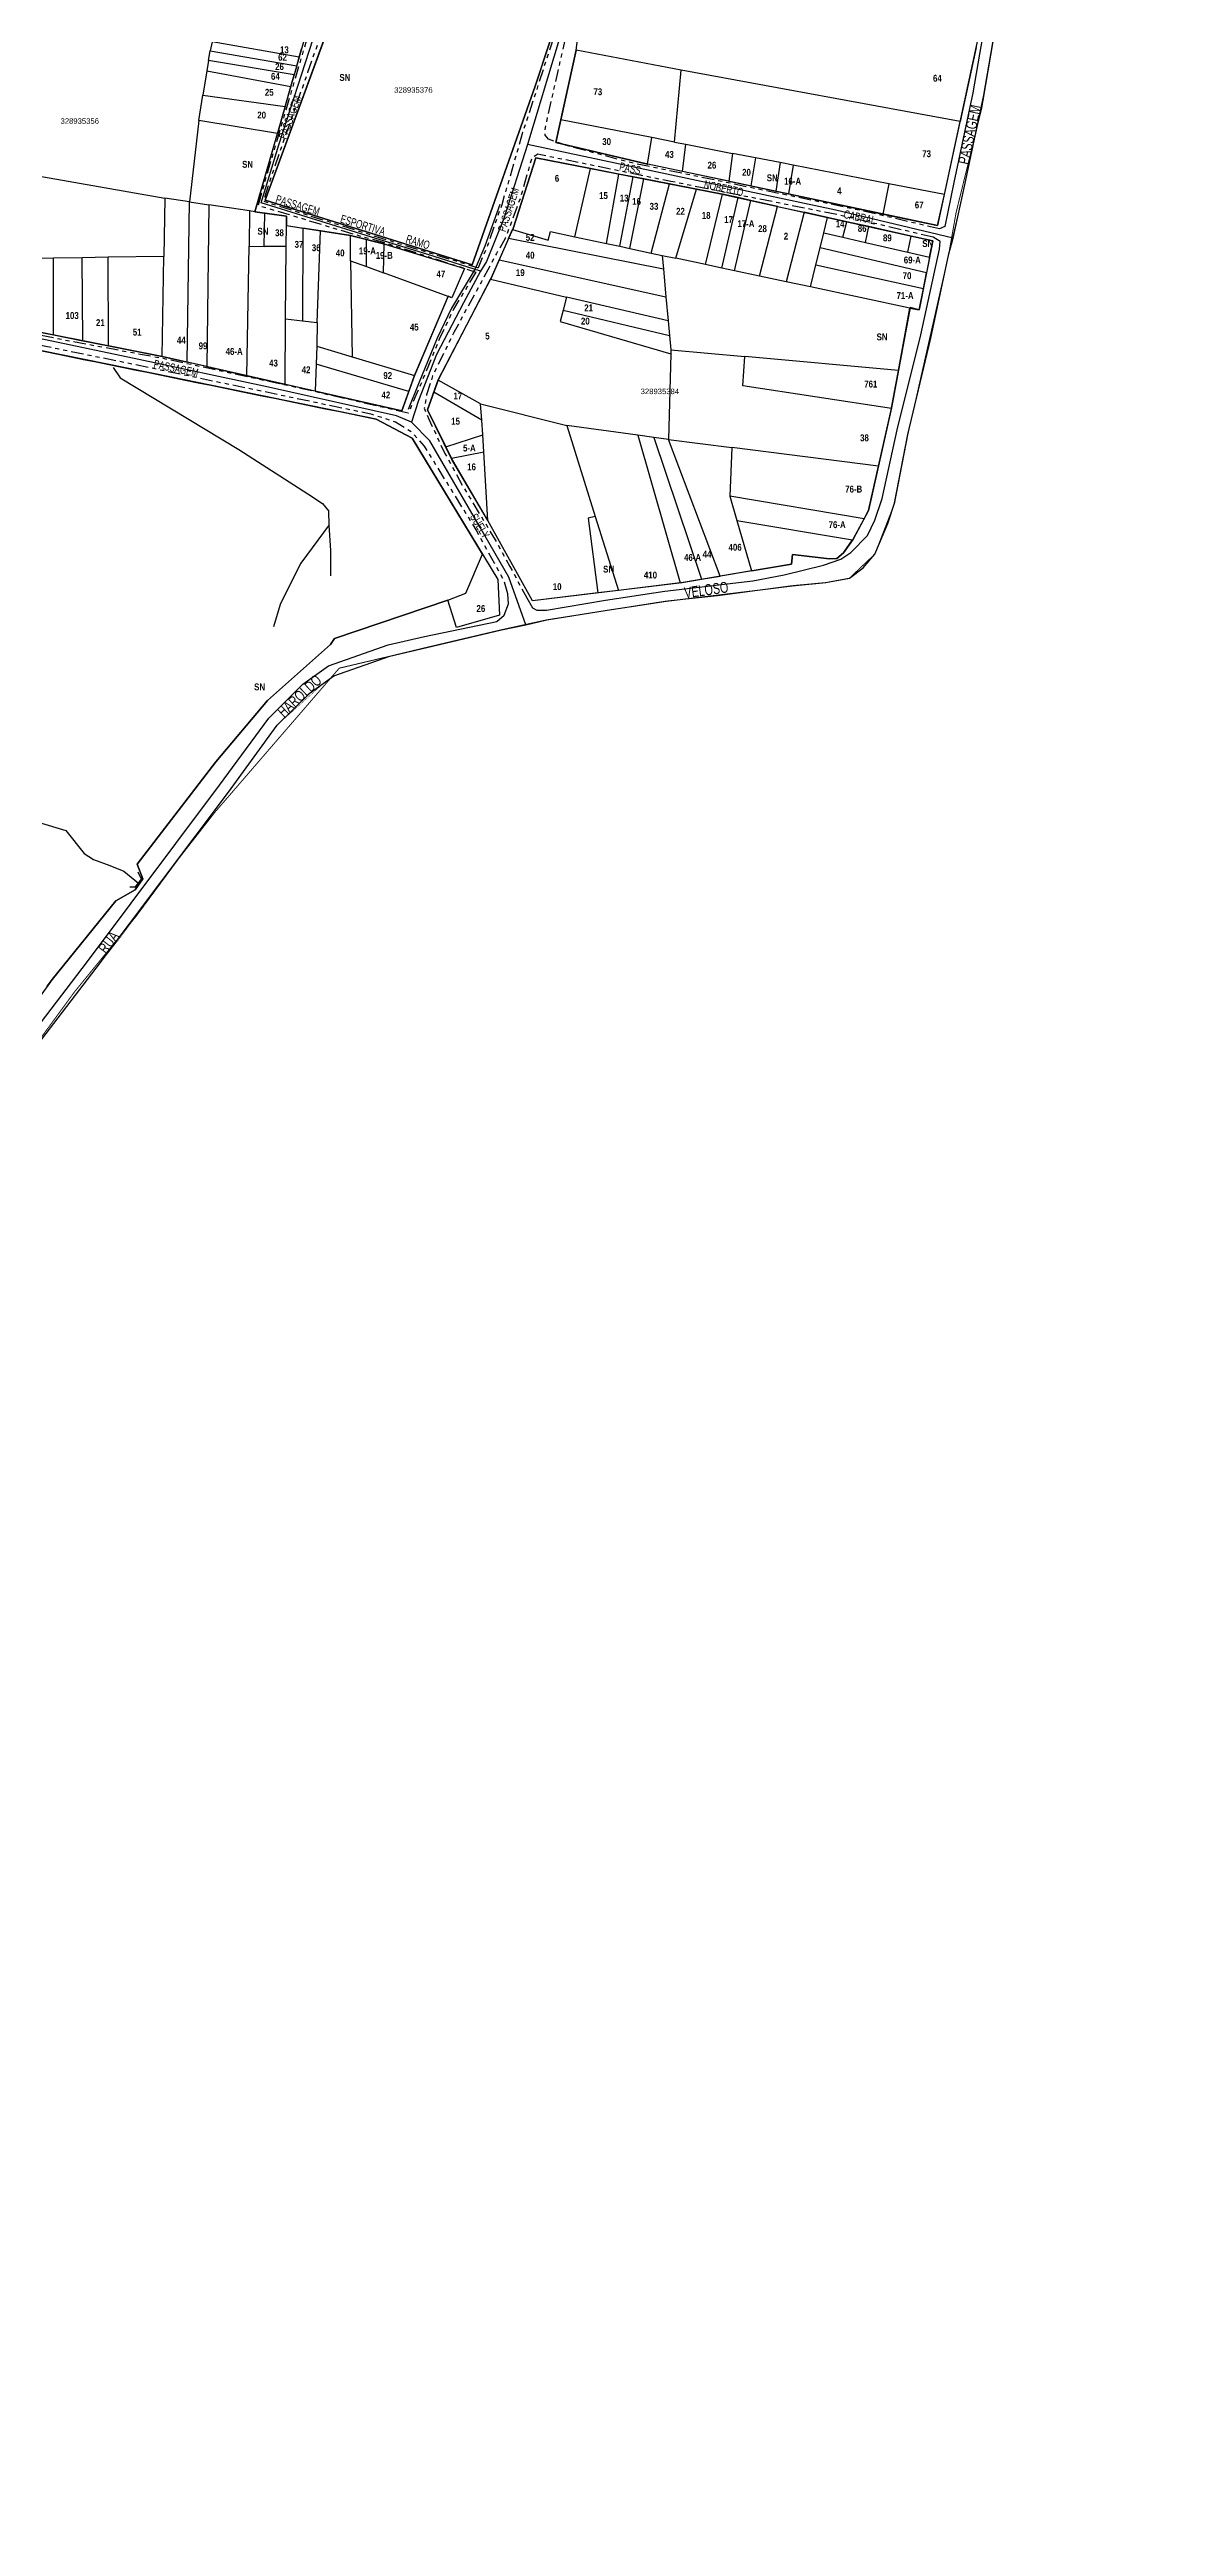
# Model space of a CAD drawing. Extents: x 207770 to 208809, y 4847431 to 4849212.
# Drawn here: x 208404 to 208809, y 4847437 to 4848339 of the extents above; entities that cross this region are included whole.
import ezdxf
from ezdxf.enums import TextEntityAlignment as Align

# ---------------------------------------------------------------- set-up
doc = ezdxf.new("R2010")
doc.units = 0
doc.header["$LTSCALE"] = 1.5
doc.header["$MEASUREMENT"] = 0
doc.linetypes.add('TRACO_25', pattern=[8, 3, -1, 1, -1, 1, -1])
for name, color, linetype in [('CD-MALHA-LOTES', 40, 'CONTINUOUS'), ('CD_TXT_QUADRA', 1, 'CONTINUOUS'), ('HD-CANAIS', 7, 'CONTINUOUS'), ('HD-VALAS-DRENOS', 170, 'CONTINUOUS'), ('LM-LIM-SETOR-FISCAL', 7, 'CONTINUOUS'), ('LM-LIMITE-MUNICIPAL', 2, 'CONTINUOUS'), ('RU-QUADRAS', 6, 'CONTINUOUS'), ('SV-EIXO-ROD-ESTR', 7, 'CONTINUOUS'), ('SV-EIXO-RUA-N-PAV', 6, 'CONTINUOUS'), ('SV-PONTE-BUEIRO', 249, 'CONTINUOUS'), ('SV-RUA-NAO-PAV-S-GUIA-C-GUIA', 7, 'CONTINUOUS'), ('SV-RUA-PAVIM-S-GUIA-C-GUIA', 7, 'CONTINUOUS'), ('SV-TXT-RUA-N-PAV-S-GUIA-C-GUIA', 7, 'CONTINUOUS'), ('SV-TXT-RUA-PAV-S-GUIA-C-GUIA', 7, 'CONTINUOUS'), ('Th_NmrPort', 7, 'CONTINUOUS')]:
    doc.layers.add(name, color=color, linetype=linetype)
doc.styles.add('ARIAL', font='ARIAL.TTF')
doc.styles.get("Standard").update_dxf_attribs({"font": 'swisscbo.ttf'})
doc.linetypes.add('Limite', pattern='A,20,-3,[130,ltypeshp.shx,S=6.35,R=0,X=0,Y=0],-3,20', length=46)

msp = doc.modelspace()

# ---------------------------------------------------------------- linework, layer by layer
at = {"layer": 'CD-MALHA-LOTES', "linetype": 'Continuous'}
for p, q in [((208519.76, 4848385.48), (208482.51, 4848283.76)), ((208580.76, 4848325.29), (208592.89, 4848362.13)), ((208595.7, 4848338.33), (208598, 4848356.92)), ((208463.2, 4848341.4), (208462.55, 4848338.16)), ((208494.92, 4848335.88), (208463.2, 4848341.4)), ((208461.87, 4848334.65), (208461.26, 4848330.83)), ((208461.87, 4848334.65), (208462.55, 4848338.16)), ((208493.05, 4848329.37), (208461.87, 4848334.65)), ((208462.55, 4848338.16), (208494.01, 4848332.72)), ((208494.01, 4848332.72), (208493.05, 4848329.37)), ((208494.01, 4848332.72), (208494.92, 4848335.88)), ((208494.92, 4848335.88), (208495.78, 4848338.87)), ((208595.7, 4848338.33), (208590.1, 4848313.07)), ((208633.81, 4848331.1), (208595.7, 4848338.33)), ((208631.49, 4848304.91), (208633.81, 4848331.1)), ((208735.33, 4848312.43), (208633.81, 4848331.1)), ((208741.12, 4848339.35), (208735.33, 4848312.43)), ((208458.36, 4848312.72), (208459.84, 4848321.99)), ((208461.26, 4848330.83), (208459.84, 4848321.99)), ((208459.84, 4848321.99), (208489.76, 4848317.87)), ((208461.26, 4848330.83), (208491.83, 4848325.09)), ((208489.76, 4848317.87), (208491.83, 4848325.09)), ((208491.83, 4848325.09), (208493.05, 4848329.37)), ((208557.85, 4848260.2), (208580.76, 4848325.29)), ((208489.76, 4848317.87), (208486.96, 4848308.09)), ((208590.1, 4848313.07), (208588.26, 4848304.74)), ((208623.14, 4848306.55), (208590.1, 4848313.07)), ((208458.36, 4848312.72), (208454.95, 4848283.11)), ((208486.96, 4848308.09), (208458.36, 4848312.72)), ((208478.78, 4848279.55), (208486.96, 4848308.09)), ((208588.26, 4848304.74), (208621.58, 4848296.93)), ((208621.58, 4848296.93), (208623.14, 4848306.55)), ((208631.49, 4848304.91), (208623.14, 4848306.55)), ((208631.49, 4848304.91), (208635.59, 4848304.1)), ((208634.36, 4848294.21), (208635.59, 4848304.1)), ((208635.59, 4848304.1), (208652.58, 4848300.8)), ((208729.61, 4848285.85), (208735.33, 4848312.43)), ((208581.01, 4848299.14), (208572.7, 4848273.4)), ((208600.82, 4848295.3), (208581.01, 4848299.14)), ((208595.16, 4848270.44), (208600.82, 4848295.3)), ((208611.19, 4848293.29), (208600.82, 4848295.3)), ((208621.58, 4848296.93), (208621.76, 4848296.89)), ((208634.36, 4848294.21), (208621.76, 4848296.89)), ((208652.58, 4848300.8), (208651.2, 4848290.63)), ((208660.95, 4848299.18), (208652.58, 4848300.8)), ((208660.95, 4848299.18), (208659.22, 4848288.93)), ((208669.83, 4848297.45), (208660.95, 4848299.18)), ((208669.83, 4848297.45), (208668.32, 4848287)), ((208674.56, 4848296.54), (208669.83, 4848297.45)), ((208674.56, 4848296.54), (208672.93, 4848286.02)), ((208709.39, 4848289.77), (208674.56, 4848296.54)), ((208399.8, 4848292.63), (208446.05, 4848284.44)), ((208606.7, 4848267.98), (208611.19, 4848293.29)), ((208616.42, 4848292.28), (208611.19, 4848293.29)), ((208611.49, 4848266.97), (208616.42, 4848292.28)), ((208615.24, 4848266.17), (208620.26, 4848291.53)), ((208620.26, 4848291.53), (208616.42, 4848292.28)), ((208629.58, 4848289.73), (208620.26, 4848291.53)), ((208622.98, 4848264.52), (208629.58, 4848289.73)), ((208639.47, 4848287.81), (208629.58, 4848289.73)), ((208631.94, 4848262.62), (208639.47, 4848287.81)), ((208651.2, 4848290.63), (208634.36, 4848294.21)), ((208648.13, 4848286.13), (208639.47, 4848287.81)), ((208642.77, 4848260.32), (208648.88, 4848285.96)), ((208648.88, 4848285.96), (208648.13, 4848286.13)), ((208654.63, 4848284.69), (208648.88, 4848285.96)), ((208651.2, 4848290.63), (208659.22, 4848288.93)), ((208659.22, 4848288.93), (208668.32, 4848287)), ((208668.32, 4848287), (208672.93, 4848286.02)), ((208672.93, 4848286.02), (208707.24, 4848278.72)), ((208709.39, 4848289.77), (208707.24, 4848278.72)), ((208729.61, 4848285.85), (208709.39, 4848289.77)), ((208446.05, 4848284.44), (208445.67, 4848263.31)), ((208454.95, 4848283.11), (208446.05, 4848284.44)), ((208454.13, 4848224.79), (208454.95, 4848283.11)), ((208454.95, 4848283.11), (208462.04, 4848282.05)), ((208462.04, 4848282.05), (208461.29, 4848223.17)), ((208476.86, 4848279.84), (208462.04, 4848282.05)), ((208476.86, 4848279.84), (208476.66, 4848267)), ((208478.78, 4848279.55), (208476.86, 4848279.84)), ((208482.45, 4848279.04), (208478.78, 4848279.55)), ((208482.13, 4848266.95), (208482.45, 4848279.04)), ((208490.29, 4848277.94), (208482.45, 4848279.04)), ((208482.51, 4848283.76), (208557.85, 4848260.2)), ((208490.32, 4848274.53), (208490.29, 4848277.94)), ((208648.65, 4848259.07), (208654.63, 4848284.69)), ((208653.22, 4848258.09), (208659.19, 4848283.67)), ((208659.19, 4848283.67), (208654.63, 4848284.69)), ((208668.95, 4848281.51), (208659.19, 4848283.67)), ((208662.4, 4848256.14), (208668.95, 4848281.51)), ((208668.95, 4848281.51), (208678.57, 4848279.37)), ((208678.57, 4848279.37), (208672.1, 4848254.08)), ((208687.11, 4848277.47), (208678.57, 4848279.37)), ((208685.73, 4848271.91), (208687.11, 4848277.47)), ((208694.11, 4848275.92), (208687.11, 4848277.47)), ((208707.24, 4848278.72), (208727.17, 4848274.49)), ((208727.17, 4848274.49), (208729.61, 4848285.85)), ((208490.2, 4848266.89), (208490.32, 4848274.53)), ((208490.32, 4848274.53), (208496.26, 4848273.61)), ((208496.26, 4848273.61), (208496.15, 4848239.82)), ((208502.62, 4848272.63), (208496.26, 4848273.61)), ((208501.49, 4848239.19), (208502.62, 4848272.63)), ((208513.52, 4848270.94), (208502.62, 4848272.63)), ((208513.62, 4848261.67), (208513.52, 4848270.94)), ((208519.42, 4848269.46), (208513.52, 4848270.94)), ((208519.42, 4848259.56), (208519.42, 4848269.46)), ((208525.79, 4848267.86), (208519.42, 4848269.46)), ((208525.58, 4848257.32), (208525.79, 4848267.86)), ((208525.79, 4848267.86), (208555.02, 4848258.95)), ((208571.09, 4848269.76), (208567.67, 4848262.04)), ((208571.09, 4848269.76), (208572.56, 4848273.09)), ((208627.43, 4848258.61), (208571.09, 4848269.76)), ((208572.7, 4848273.4), (208572.56, 4848273.09)), ((208572.56, 4848273.09), (208585.5, 4848269.2)), ((208585.5, 4848269.2), (208586.31, 4848272.32)), ((208586.31, 4848272.32), (208595.16, 4848270.44)), ((208595.16, 4848270.44), (208606.7, 4848267.98)), ((208606.7, 4848267.98), (208611.49, 4848266.97)), ((208684.37, 4848266.4), (208685.73, 4848271.91)), ((208685.73, 4848271.91), (208692.65, 4848270.3)), ((208692.65, 4848270.3), (208694.11, 4848275.92)), ((208692.65, 4848270.3), (208700.89, 4848268.38)), ((208702.15, 4848274.13), (208694.11, 4848275.92)), ((208700.89, 4848268.38), (208702.15, 4848274.13)), ((208700.89, 4848268.38), (208716.27, 4848264.81)), ((208717.54, 4848270.71), (208702.15, 4848274.13)), ((208716.27, 4848264.81), (208717.54, 4848270.71)), ((208725.43, 4848268.96), (208717.54, 4848270.71)), ((208724.23, 4848262.96), (208725.43, 4848268.96)), ((208405.47, 4848262.66), (208394.57, 4848262.49)), ((208415.98, 4848262.83), (208405.47, 4848262.66)), ((208405.47, 4848234.7), (208405.47, 4848262.66)), ((208425.42, 4848262.98), (208415.98, 4848262.83)), ((208416.24, 4848232.57), (208415.98, 4848262.83)), ((208445.67, 4848263.31), (208425.42, 4848262.98)), ((208425.55, 4848230.72), (208425.42, 4848262.98)), ((208445.01, 4848226.86), (208445.67, 4848263.31)), ((208475.91, 4848219.85), (208476.66, 4848267)), ((208476.66, 4848267), (208482.13, 4848266.95)), ((208490.2, 4848266.89), (208482.13, 4848266.95)), ((208489.97, 4848240.56), (208490.2, 4848266.89)), ((208513.62, 4848261.67), (208519.42, 4848259.56)), ((208513.62, 4848261.67), (208514.2, 4848226.72)), ((208519.42, 4848259.56), (208525.58, 4848257.32)), ((208555.02, 4848258.95), (208550.47, 4848248.26)), ((208567.67, 4848262.04), (208564.71, 4848255.35)), ((208567.67, 4848262.04), (208628.34, 4848248.59)), ((208611.49, 4848266.97), (208615.24, 4848266.17)), ((208615.24, 4848266.17), (208622.98, 4848264.52)), ((208622.98, 4848264.52), (208626.96, 4848263.68)), ((208626.96, 4848263.68), (208627.43, 4848258.61)), ((208626.96, 4848263.68), (208631.94, 4848262.62)), ((208642.77, 4848260.32), (208631.94, 4848262.62)), ((208648.65, 4848259.07), (208642.77, 4848260.32)), ((208653.22, 4848258.09), (208648.65, 4848259.07)), ((208680.86, 4848252.22), (208682.83, 4848260.2)), ((208682.83, 4848260.2), (208684.37, 4848266.4)), ((208682.83, 4848260.2), (208721.96, 4848251.61)), ((208723.1, 4848257.33), (208684.37, 4848266.4)), ((208716.27, 4848264.81), (208724.23, 4848262.96)), ((208724.23, 4848262.96), (208723.1, 4848257.33)), ((208549.11, 4848248.75), (208525.58, 4848257.32)), ((208545.4, 4848218.22), (208564.51, 4848254.96)), ((208564.71, 4848255.35), (208564.51, 4848254.96)), ((208564.51, 4848254.96), (208592.2, 4848248.46)), ((208627.43, 4848258.61), (208628.34, 4848248.59)), ((208662.4, 4848256.14), (208653.22, 4848258.09)), ((208672.1, 4848254.08), (208662.4, 4848256.14)), ((208680.86, 4848252.22), (208672.1, 4848254.08)), ((208717.1, 4848244.51), (208680.86, 4848252.22)), ((208720.4, 4848243.81), (208721.96, 4848251.61)), ((208721.96, 4848251.61), (208723.1, 4848257.33)), ((208536.84, 4848219.95), (208549.11, 4848248.75)), ((208550.47, 4848248.26), (208549.11, 4848248.75)), ((208590.96, 4848243.77), (208589.87, 4848239.62)), ((208592.2, 4848248.46), (208590.96, 4848243.77)), ((208590.96, 4848243.77), (208629.63, 4848234.56)), ((208629.15, 4848239.78), (208592.2, 4848248.46)), ((208628.34, 4848248.59), (208629.15, 4848239.78)), ((208712.88, 4848221.71), (208717.1, 4848244.51)), ((208717.1, 4848244.51), (208720.4, 4848243.81)), ((208448.44, 4848219.29), (208374.76, 4848234.3)), ((208394.82, 4848236.82), (208405.47, 4848234.7)), ((208405.47, 4848234.7), (208416.24, 4848232.57)), ((208416.24, 4848232.57), (208425.55, 4848230.72)), ((208489.77, 4848216.71), (208489.97, 4848240.56)), ((208489.97, 4848240.56), (208496.15, 4848239.82)), ((208496.15, 4848239.82), (208501.49, 4848239.19)), ((208501.49, 4848239.19), (208501.27, 4848230.56)), ((208589.87, 4848239.62), (208630.07, 4848227.79)), ((208629.15, 4848239.78), (208629.63, 4848234.56)), ((208629.63, 4848234.56), (208630.11, 4848229.26)), ((208425.55, 4848230.72), (208445.01, 4848226.86)), ((208445.01, 4848226.86), (208454.13, 4848224.79)), ((208461.29, 4848223.17), (208454.13, 4848224.79)), ((208461.29, 4848223.17), (208475.91, 4848219.85)), ((208501.06, 4848224.1), (208500.75, 4848214.22)), ((208501.27, 4848230.56), (208501.06, 4848224.1)), ((208534.77, 4848214.12), (208501.06, 4848224.1)), ((208501.27, 4848230.56), (208514.2, 4848226.72)), ((208514.2, 4848226.72), (208536.84, 4848219.95)), ((208630.07, 4848227.79), (208629.25, 4848196.7)), ((208630.11, 4848229.26), (208630.07, 4848227.79)), ((208630.11, 4848229.26), (208657.05, 4848226.88)), ((208656.26, 4848216.19), (208657.05, 4848226.88)), ((208712.88, 4848221.71), (208657.05, 4848226.88)), ((208522.92, 4848204.08), (208448.44, 4848219.29)), ((208475.91, 4848219.85), (208489.77, 4848216.71)), ((208500.75, 4848214.22), (208489.77, 4848216.71)), ((208500.75, 4848214.22), (208532.27, 4848207.07)), ((208532.27, 4848207.07), (208534.77, 4848214.12)), ((208534.77, 4848214.12), (208536.84, 4848219.95)), ((208543.87, 4848213.86), (208541.61, 4848207.43)), ((208545.4, 4848218.22), (208543.87, 4848213.86)), ((208561.36, 4848203.62), (208543.87, 4848213.86)), ((208560.83, 4848209.67), (208545.4, 4848218.22)), ((208710.32, 4848207.95), (208656.26, 4848216.19)), ((208710.38, 4848208.21), (208712.88, 4848221.71)), ((208541.61, 4848207.43), (208548.21, 4848194.01)), ((208560.83, 4848209.67), (208592.22, 4848201.7)), ((208561.36, 4848203.62), (208560.83, 4848209.67)), ((208705.64, 4848186.89), (208710.32, 4848207.95)), ((208710.32, 4848207.95), (208710.38, 4848208.21)), ((208535.97, 4848197.09), (208522.92, 4848204.08)), ((208561.62, 4848154.9), (208535.97, 4848197.09)), ((208548.21, 4848194.01), (208561.69, 4848198.35)), ((208561.69, 4848198.35), (208561.36, 4848203.62)), ((208562.09, 4848192.12), (208561.69, 4848198.35)), ((208592.22, 4848201.7), (208602.62, 4848168.65)), ((208618.06, 4848198.21), (208592.22, 4848201.7)), ((208618.06, 4848198.21), (208633.51, 4848144.46)), ((208623.91, 4848197.42), (208618.06, 4848198.21)), ((208623.91, 4848197.42), (208641.26, 4848145.76)), ((208629.25, 4848196.7), (208623.91, 4848197.42)), ((208648.02, 4848146.88), (208629.25, 4848196.7)), ((208629.25, 4848196.7), (208652.34, 4848193.74)), ((208548.21, 4848194.01), (208550.26, 4848189.85)), ((208550.26, 4848189.85), (208562.09, 4848192.12)), ((208563.52, 4848167.19), (208550.26, 4848189.85)), ((208563.52, 4848167.19), (208562.09, 4848192.12)), ((208652.34, 4848193.74), (208651.56, 4848175.97)), ((208705.64, 4848186.89), (208652.34, 4848193.74)), ((208702.04, 4848170.74), (208705.64, 4848186.89)), ((208602.62, 4848168.65), (208600.02, 4848167.97)), ((208602.62, 4848168.65), (208611.01, 4848141.7)), ((208700.42, 4848167.76), (208651.56, 4848175.97)), ((208651.56, 4848175.97), (208654.14, 4848167.14)), ((208700.42, 4848167.76), (208702.04, 4848170.74)), ((208579.81, 4848137.89), (208563.52, 4848167.19)), ((208600.02, 4848167.97), (208603.51, 4848140.78)), ((208654.14, 4848167.14), (208696.24, 4848160.13)), ((208654.14, 4848167.14), (208659.48, 4848148.79)), ((208692.86, 4848155.35), (208696.24, 4848160.13)), ((208696.24, 4848160.13), (208696.41, 4848160.38)), ((208696.41, 4848160.38), (208700.42, 4848167.76)), ((208555.55, 4848140.68), (208561.62, 4848154.9)), ((208561.62, 4848154.9), (208567.21, 4848145.66)), ((208659.48, 4848148.79), (208673.99, 4848151.21)), ((208673.99, 4848151.21), (208674.32, 4848154.77)), ((208674.32, 4848154.77), (208687.85, 4848153.23)), ((208687.85, 4848153.23), (208690.55, 4848153.36)), ((208690.55, 4848153.36), (208692.86, 4848155.35)), ((208567.21, 4848145.66), (208567.76, 4848132.7)), ((208611.01, 4848141.7), (208603.51, 4848140.78)), ((208633.51, 4848144.46), (208611.01, 4848141.7)), ((208633.51, 4848144.46), (208641.26, 4848145.76)), ((208641.26, 4848145.76), (208648.02, 4848146.88)), ((208659.48, 4848148.79), (208648.02, 4848146.88)), ((208507.71, 4848124.17), (208548.92, 4848138.14)), ((208548.92, 4848138.14), (208555.55, 4848140.68)), ((208552.18, 4848128.22), (208548.92, 4848138.14)), ((208567.76, 4848132.7), (208552.18, 4848128.22)), ((208603.51, 4848140.78), (208579.81, 4848137.89)), ((208506.24, 4848122.02), (208507.71, 4848124.17)), ((208483.43, 4848101.61), (208506.24, 4848122.02)), ((208464.55, 4848079.29), (208483.43, 4848101.61)), ((208435.95, 4848041.99), (208464.55, 4848079.29)), ((208435.23, 4848032.7), (208438, 4848036.67)), ((208438, 4848036.67), (208435.95, 4848041.99)), ((208405.01, 4848000.12), (208428.25, 4848028.73)), ((208428.25, 4848028.73), (208435.23, 4848032.7)), ((208403.18, 4847997.59), (208405.01, 4848000.12))]:
    msp.add_line(p, q, dxfattribs=at)
at = {"layer": 'HD-CANAIS', "flags": 128}
msp.add_lwpolyline([(208399.97, 4848057.3), (208410.04, 4848054.29), (208416.62, 4848045.89), (208420.05, 4848043.73), (208426.06, 4848041.59), (208431.1, 4848039.47), (208436.45, 4848035.18)], dxfattribs=at)
at = {"layer": 'HD-VALAS-DRENOS', "flags": 128}
for points in [[(208567.87, 4848282.16), (208562.38, 4848266.98), (208558.9, 4848258.71), (208550.31, 4848244.48), (208545.06, 4848233.5), (208538.26, 4848216.87), (208534.5, 4848207.55)], [(208427.21, 4848222.84), (208429.8, 4848219.03), (208472.93, 4848193.04), (208498.05, 4848176.91), (208503.36, 4848173.37), (208505.54, 4848170.72), (208505.65, 4848165.43), (208506.25, 4848156.24), (208506.35, 4848147.01)], [(208505.75, 4848165.63), (208495.47, 4848151.59), (208492.41, 4848145.69), (208488.01, 4848136.58), (208485.59, 4848128.47)]]:
    msp.add_lwpolyline(points, dxfattribs=at)
at = {"layer": 'LM-LIM-SETOR-FISCAL', "linetype": 'Limite', "ltscale": 0.1, "const_width": 0.13, "flags": 128}
msp.add_lwpolyline([(208387.74, 4847960.83), (208385.39, 4847956.41), (208372.7, 4847939.55), (208360.03, 4847923.12), (208338.46, 4847893.58), (208321.24, 4847868.97), (208312.14, 4847857.89), (208276.54, 4847808.04), (208272.48, 4847802.93), (208271.71, 4847802.08), (208268.52, 4847797.95), (208253.29, 4847778.57), (208232.42, 4847749.78), (208215.21, 4847727.83), (208205.17, 4847714.63), (208192.91, 4847698.73), (208186.53, 4847690.93), (208173.54, 4847674.08), (208163.48, 4847661.16), (208147.66, 4847641.58), (208133.02, 4847623.08), (208125.67, 4847614.47), (208121.36, 4847609.23), (208114.68, 4847601.2), (208078.3, 4847559.8), (208054.56, 4847533.51), (208037.37, 4847514.47), (208029.62, 4847505.3), (208015.28, 4847491.97), (208000.87, 4847476.99), (207988.5, 4847465.36), (207974.43, 4847452.14), (207957.73, 4847437.02), (207941.59, 4847458.69), (207921.95, 4847493.9), (207902.09, 4847525.32), (207874.78, 4847560.94), (207864.41, 4847571.61), (207848.86, 4847587.62), (207844.08, 4847592.54), (207827.2, 4847607.7), (207822.72, 4847611.45), (207809.68, 4847622.39), (207800.34, 4847631.34), (207791.83, 4847639.49), (207789.35, 4847640.5), (207770.16, 4847648.29), (207771.56, 4847663.44), (207782.07, 4847685.13), (207788.79, 4847698.98), (207805.8, 4847721.97), (207814.75, 4847736.4), (207832.06, 4847762.95), (207843.32, 4847778.24), (207853.99, 4847795.84), (207866.98, 4847818.64), (207870.47, 4847825.73), (207872.42, 4847829.43), (207878.3, 4847837.34), (207892.25, 4847865.58), (207897.62, 4847878.65), (207901.41, 4847892.98), (207910.26, 4847922.04), (207916.42, 4847941.01), (207917.77, 4847945.28), (207920.32, 4847960.19), (207921, 4847963.57), (207922.67, 4847973.36), (207924.02, 4847983.95), (207931.75, 4848023.44), (207935.95, 4848038.31), (207938.8, 4848047.89), (207943.28, 4848060.34), (207947.6, 4848075.6), (207952.19, 4848088.84), (207955.63, 4848098.17), (207961.45, 4848112.84), (207964.22, 4848121.42), (207967.4, 4848130.11), (207973.09, 4848141.61), (207976.41, 4848152.41), (207981.76, 4848167.44), (207984.51, 4848174.56), (207987.4, 4848183.31), (207991.07, 4848194.77), (207997.36, 4848212.8), (208002.27, 4848228.55), (208006.89, 4848242.28), (208009.71, 4848251.17), (208010.53, 4848262.57), (208010.65, 4848271.5), (208007.64, 4848282.49), (208006.08, 4848286.4), (208004.29, 4848290.86), (208001.28, 4848301.24), (208000.94, 4848308.61), (207998.94, 4848313.63), (207994.8, 4848328.69), (207985.88, 4848361.34), (207983.37, 4848372.15), (207979.52, 4848388.8), (207973.97, 4848405.11), (207970.3, 4848417.74), (207965.62, 4848437.71), (207963.58, 4848460.32), (207962.76, 4848468.22), (207962.44, 4848471.73), (207961.77, 4848475.9), (207962.87, 4848484.57), (207968.53, 4848505.21), (207970.47, 4848512.96), (207974.12, 4848527.55), (207979.22, 4848544.32), (207981.13, 4848552.93), (207986.21, 4848576.49), (207989.51, 4848588.21), (207992.35, 4848598.91), (207992.71, 4848609.76), (207992.34, 4848618.14), (207991.98, 4848624.34), (207987.97, 4848639.65), (207983.23, 4848650.23), (207980.21, 4848656.63), (207959.42, 4848694.96), (207955.87, 4848700.21), (207953.61, 4848706.94), (207951.29, 4848714.3), (207971.45, 4848736.35), (207987.06, 4848754.07), (208002.88, 4848772.47), (208029.39, 4848802.29), (208055.4, 4848834.16), (208062.6, 4848842.56), (208082.48, 4848868.63), (208089.08, 4848877.86), (208092.97, 4848883.15), (208114.75, 4848908.34), (208139.11, 4848938.69), (208163.14, 4848966.59), (208183.89, 4848990.29), (208194.01, 4849003.09), (208207.85, 4849021.47), (208221.58, 4849039.46), (208250.83, 4849074.09), (208264.95, 4849090.56), (208282.06, 4849112.13), (208291.24, 4849122.44), (208299.16, 4849131.8), (208314.36, 4849149.75), (208327.89, 4849167.36), (208335.74, 4849174.95), (208349.86, 4849193.3), (208367.01, 4849211.9), (208367.02, 4849211.91), (208367.02, 4849211.91), (208402.2, 4849155.79), (208402.25, 4849155.72), (208429.5, 4849112.02), (208453.81, 4849072.29), (208482.55, 4849030.03), (208521.39, 4848970.95), (208585.69, 4848869.65), (208612.48, 4848823.84), (208624.45, 4848802.17), (208639.28, 4848776.94), (208652.13, 4848760.19), (208668.52, 4848742.75), (208684.73, 4848728.15), (208706.07, 4848712.27), (208727.59, 4848696.03), (208744.9, 4848683.1), (208751.03, 4848678.41), (208757.87, 4848673.17), (208770.42, 4848663.2), (208781.51, 4848653.45), (208792.86, 4848644.02), (208808.5, 4848628.81), (208808.48, 4848628.77), (208798.22, 4848603.07), (208793.99, 4848590.52), (208787.55, 4848564.61), (208780.19, 4848529.56), (208780.03, 4848528.56), (208775.62, 4848500.61), (208772.38, 4848478.81), (208771.96, 4848476.02), (208769, 4848457.33), (208766.41, 4848441.62), (208759.53, 4848407.51), (208755.2, 4848382.65), (208749.3, 4848353.13), (208743.24, 4848317.57), (208742.79, 4848315.53), (208738.22, 4848294.77), (208731.38, 4848265.21), (208731.18, 4848264.34), (208716.32, 4848198.55), (208711.49, 4848173.57), (208704.3, 4848155.03), (208695.04, 4848146.22), (208686.45, 4848144.64), (208674.24, 4848143.51), (208647.48, 4848139.92), (208628.43, 4848137.9), (208584.96, 4848131.08), (208568.46, 4848127.46), (208541.32, 4848121.06), (208527.85, 4848117.82), (208527.06, 4848117.55), (208507.44, 4848110.65), (208506.58, 4848110.03), (208504.48, 4848108.51), (208486.9, 4848092.67), (208451.25, 4848044.39), (208435.17, 4848022.56), (208429.87, 4848015.38), (208423.26, 4848006.94), (208388.59, 4847961.94), (208387.74, 4847960.83)], close=True, dxfattribs=at)
at = {"layer": 'LM-LIMITE-MUNICIPAL'}
for points in [[(208772.38, 4848478.81, 0.35, 0.35, 0), (208772, 4848475.94, 0.35, 0.35, 0), (208769.03, 4848457.25, 0.35, 0.35, 0), (208766.44, 4848441.54, 0.35, 0.35, 0), (208759.56, 4848407.43, 0.35, 0.35, 0), (208755.24, 4848382.56, 0.35, 0.35, 0), (208749.33, 4848353.05, 0.35, 0.35, 0), (208743.27, 4848317.49, 0.35, 0.35, 0), (208742.79, 4848315.53, 0.35, 0.35, 0)], [(208742.79, 4848315.53, 0.35, 0.35, 0), (208733.86, 4848279.18, 0.35, 0.35, 0), (208731.38, 4848265.21, 0.35, 0.35, 0)], [(208731.38, 4848265.21, 0.35, 0.35, 0), (208731.21, 4848264.26, 0.35, 0.35, 0), (208716.35, 4848198.47, 0.35, 0.35, 0), (208711.52, 4848173.49, 0.35, 0.35, 0), (208704.34, 4848154.95, 0.35, 0.35, 0), (208695.07, 4848146.14, 0.35, 0.35, 0), (208686.48, 4848144.55, 0.35, 0.35, 0), (208674.28, 4848143.42, 0.35, 0.35, 0), (208647.52, 4848139.83, 0.35, 0.35, 0), (208628.46, 4848137.81, 0.35, 0.35, 0), (208585, 4848130.99, 0.35, 0.35, 0), (208568.5, 4848127.38, 0.35, 0.35, 0), (208541.35, 4848120.98, 0.35, 0.35, 0), (208527.88, 4848117.74, 0.35, 0.35, 0), (208527.06, 4848117.55, 0.35, 0.35, 0)], [(208527.06, 4848117.55, 0.35, 0.35, 0), (208509.47, 4848113.39, 0.35, 0.35, 0), (208506.58, 4848110.03, 0.35, 0.35, 0)], [(208506.58, 4848110.03, 0.35, 0.35, 0), (208464.43, 4848061.18, 0.35, 0.35, 0), (208451.28, 4848044.31, 0.35, 0.35, 0), (208435.77, 4848023.31, 0.35, 0.35, 0), (208435.17, 4848022.56, 0.35, 0.35, 0)], [(208435.17, 4848022.56, 0.35, 0.35, 0), (208413.25, 4847995.67, 0.35, 0.35, 0), (208388.59, 4847961.94, 0.35, 0.35, 0)]]:
    msp.add_lwpolyline(points, format="xyseb", dxfattribs=at)
at = {"layer": 'RU-QUADRAS', "color": 6, "linetype": 'Continuous'}
for points in [[(208335.93, 4848417.36), (208336.93, 4848419.15), (208404.38, 4848392.94), (208500.62, 4848355.78), (208478.78, 4848279.55), (208490.29, 4848277.94), (208490.32, 4848274.53), (208513.51, 4848270.94), (208526.11, 4848267.78), (208555.02, 4848258.95), (208550.47, 4848248.26), (208549.13, 4848248.79), (208536.82, 4848219.91), (208532.27, 4848207.07), (208445.02, 4848226.86), (208377.61, 4848240.23), (208374.94, 4848242.9), (208367.71, 4848298.53), (208362.63, 4848342.39), (208359.15, 4848362.98), (208355.4, 4848375.56), (208348.71, 4848391.87), (208344.69, 4848400.69)], [(208482.51, 4848283.76), (208519.76, 4848385.48), (208591.59, 4848365.11), (208592.89, 4848362.13), (208580.76, 4848325.29), (208557.85, 4848260.2)], [(208541.61, 4848207.43), (208545.46, 4848218.38), (208564.71, 4848255.35), (208572.7, 4848273.4), (208581.01, 4848299.14), (208648.13, 4848286.13), (208725.43, 4848268.96), (208720.4, 4848243.81), (208717.14, 4848244.7), (208710.38, 4848208.21), (208702.04, 4848170.74), (208696.41, 4848160.38), (208692.86, 4848155.35), (208690.55, 4848153.36), (208687.85, 4848153.23), (208674.32, 4848154.77), (208673.99, 4848151.21), (208633.12, 4848144.4), (208579.81, 4848137.89), (208563.52, 4848167.19), (208550.49, 4848189.38)]]:
    msp.add_lwpolyline(points, close=True, dxfattribs=at)
msp.add_lwpolyline([(208748.27, 4848372.6), (208727.17, 4848274.49), (208621.76, 4848296.89), (208588.26, 4848304.74), (208595.7, 4848338.33), (208599.24, 4848367.23)], dxfattribs=at)
msp.add_lwpolyline([(208374.76, 4848234.3, -0.000239), (208522.92, 4848204.08), (208535.97, 4848197.09), (208567.21, 4848145.66), (208567.76, 4848132.7), (208552.18, 4848128.22), (208548.92, 4848138.14), (208507.71, 4848124.17), (208506.24, 4848122.02), (208483.43, 4848101.61), (208464.55, 4848079.29), (208435.95, 4848041.99), (208438, 4848036.67), (208435.23, 4848032.7), (208428.25, 4848028.73), (208405.01, 4848000.12), (208381.8, 4847967.93)], format="xyb", dxfattribs=at)
at = {"layer": 'SV-EIXO-ROD-ESTR', "flags": 128}
msp.add_lwpolyline([(208387.44, 4847960.31), (208421.1, 4848004.15), (208469.24, 4848068.32), (208486.93, 4848092.59), (208498.91, 4848104.42), (208507.47, 4848110.57), (208527.88, 4848117.74), (208541.35, 4848120.98), (208568.5, 4848127.38), (208577.3, 4848129.22), (208585, 4848130.99), (208606.94, 4848134.52), (208614.92, 4848135.74), (208628.46, 4848137.81), (208660.67, 4848141.63), (208674.28, 4848143.42), (208686.48, 4848144.55), (208695.07, 4848146.14), (208700.08, 4848149.88), (208704.34, 4848154.95), (208708.99, 4848166.11), (208711.52, 4848173.49), (208716.35, 4848198.47), (208724.65, 4848233.58), (208731.21, 4848264.26), (208732.87, 4848269.99), (208737.04, 4848289.31), (208743.94, 4848322.05), (208749.33, 4848353.05)], dxfattribs=at)
at = {"layer": 'SV-EIXO-RUA-N-PAV', "flags": 128}
for points in [[(208614.05, 4848480.03), (208605.97, 4848445.41), (208593.07, 4848390.13), (208594.78, 4848367.09), (208594.89, 4848361.23), (208592.54, 4848352.27), (208577.95, 4848304.03), (208569.33, 4848277.04), (208562.99, 4848261.39), (208560.83, 4848257.91), (208554.62, 4848246.41), (208544.89, 4848227.53), (208538.28, 4848210.79), (208535.77, 4848202.97)], [(208560.83, 4848257.91), (208541.76, 4848263.99), (208519.23, 4848270.9), (208481.08, 4848282.74), (208487.49, 4848303.87), (208499.99, 4848342.51), (208505.25, 4848356.32), (208506.24, 4848358.79), (208518.74, 4848386.42), (208521.2, 4848388.72), (208525.81, 4848392.01), (208548.87, 4848464.18), (208551.25, 4848463.4), (208605.97, 4848445.41)], [(208577.3, 4848129.22), (208571.11, 4848146.57), (208560.71, 4848164.66), (208542.38, 4848196.21), (208535.77, 4848202.97), (208530.26, 4848205.2), (208483.75, 4848215.75), (208434.89, 4848226.11), (208371.96, 4848239.4), (208368.64, 4848252.69), (208362.64, 4848294.91), (208358.47, 4848332.82), (208356.3, 4848347.15)], [(208732.87, 4848269.99), (208690.15, 4848280.16), (208577.95, 4848304.03)]]:
    msp.add_lwpolyline(points, dxfattribs=at)
at = {"layer": 'SV-PONTE-BUEIRO', "flags": 128}
msp.add_lwpolyline([(208433.35, 4848033.82), (208435.4, 4848033.76), (208437.53, 4848036.65), (208436.35, 4848039.17)], dxfattribs=at)
at = {"layer": 'SV-RUA-NAO-PAV-S-GUIA-C-GUIA', "linetype": 'TRACO_25', "flags": 128}
for points in [[(208727.89, 4848273.28), (208700.2, 4848279.8), (208654.28, 4848289.36), (208615.88, 4848297.33), (208593.08, 4848303.42), (208585.64, 4848305.92), (208584.33, 4848307.4), (208584.34, 4848309.54), (208588.04, 4848326.1), (208590.88, 4848338.59), (208595.56, 4848358.31), (208596.57, 4848367.71), (208596.44, 4848383.22), (208596.32, 4848389.91), (208598.73, 4848405.16), (208604.38, 4848429.24), (208609.58, 4848451.09), (208612.06, 4848461.35), (208616.35, 4848479.49), (208611.77, 4848480.56), (208607.15, 4848457.44), (208605.39, 4848449.71), (208603.51, 4848448.56), (208586.25, 4848454.16), (208558.18, 4848463.39), (208553.51, 4848464.95), (208553.18, 4848465.61), (208555.44, 4848474.75), (208559.53, 4848491.15), (208556.59, 4848491.64), (208553.65, 4848474.98), (208550.71, 4848465.6)], [(208570.76, 4848140.4), (208569.39, 4848145.3), (208559.26, 4848163.81), (208540.5, 4848194.22), (208535.59, 4848199.49), (208529.88, 4848202.93), (208521.5, 4848205.75), (208434.54, 4848223.99), (208369.73, 4848237.2), (208366.29, 4848252.2), (208360.97, 4848294.73), (208357.22, 4848332.41), (208354.65, 4848346.82), (208350.7, 4848364.38), (208341.34, 4848388.72), (208328.44, 4848414.85), (208318.61, 4848436.26), (208310.66, 4848453.18), (208307.54, 4848459.89), (208306.4, 4848463.96)], [(208534.59, 4848206.21), (208496.04, 4848215.11), (208445.95, 4848225.98), (208409.76, 4848232.73), (208376.78, 4848239.5), (208373.94, 4848241.97), (208372.33, 4848248.8), (208367.18, 4848276.96), (208364.41, 4848296.59), (208361.79, 4848316.26), (208360.19, 4848332.86), (208357.28, 4848352.98), (208352.83, 4848373.45), (208343.38, 4848395.21), (208335.19, 4848412.92), (208333.65, 4848417.53), (208335.39, 4848419.71), (208376.41, 4848405.48), (208423.68, 4848386.76), (208463.4, 4848371.88), (208499.55, 4848357.95), (208501.3, 4848356.45), (208501.05, 4848353.81), (208483.09, 4848293.01), (208479.95, 4848281.89), (208491.25, 4848278.5), (208515.37, 4848271.22), (208526.43, 4848268.2), (208559.22, 4848257.6)], [(208593.41, 4848365.6), (208579.87, 4848369), (208529.9, 4848383.31), (208525.47, 4848385.52), (208522.03, 4848386.04), (208519.58, 4848385.66), (208507.65, 4848357.77), (208497.97, 4848330.26), (208484.78, 4848292.64), (208481.9, 4848283.4), (208523.6, 4848270.34), (208560.01, 4848259.16)], [(208593.41, 4848365.6), (208593.74, 4848362.9), (208591.42, 4848354.88), (208586.63, 4848340.5), (208576.2, 4848308.36), (208568.58, 4848282.08), (208563.17, 4848266.67), (208560.01, 4848259.16)], [(208725.51, 4848270.25), (208691.11, 4848278.4), (208630.15, 4848290.56), (208582.84, 4848300.26), (208581.69, 4848300.54), (208580.93, 4848300.01), (208579.5, 4848299.1), (208575.3, 4848284.45), (208570.01, 4848270.08), (208566.71, 4848264.38), (208561.18, 4848254.06), (208551.17, 4848235.63), (208543.44, 4848219.77), (208541.2, 4848212.9), (208540.42, 4848207.99), (208542.11, 4848204), (208547.88, 4848191.53), (208554.89, 4848178.87), (208566.24, 4848160.12), (208571.58, 4848150.45), (208577.68, 4848138.96)], [(208559.22, 4848257.6), (208551.06, 4848244.07), (208545.84, 4848233.15), (208539.04, 4848216.55), (208534.59, 4848206.21)]]:
    msp.add_lwpolyline(points, dxfattribs=at)
at = {"layer": 'SV-RUA-PAVIM-S-GUIA-C-GUIA', "flags": 128}
for points in [[(208801.78, 4848624.88), (208801.47, 4848622.54), (208797.64, 4848613.97), (208791.01, 4848590.9), (208783.62, 4848565.52), (208776.21, 4848530.21), (208771.62, 4848501.16), (208766.77, 4848469.62), (208762.43, 4848442.26), (208755.55, 4848408.18), (208751.23, 4848383.31), (208745.33, 4848353.8), (208739.94, 4848322.82), (208733.05, 4848290.14), (208729.72, 4848274.23), (208727.89, 4848273.28)], [(208577.68, 4848138.96), (208579.73, 4848135.37), (208581.36, 4848134.53), (208584.86, 4848134.53), (208606.37, 4848138.1), (208627.97, 4848141.41), (208659.89, 4848145.19), (208671.36, 4848147.42), (208685.66, 4848150.93), (208691.92, 4848153.11), (208695.59, 4848155.55), (208701.61, 4848161.67), (208704.31, 4848167.29), (208707.03, 4848175.19), (208712.46, 4848200.13), (208720.99, 4848234.71), (208727.79, 4848265.9), (208728.07, 4848268.78), (208725.51, 4848270.25)], [(208383.08, 4847963.9), (208385.55, 4847964.28), (208417.86, 4848006.61), (208465.97, 4848070.75), (208483.84, 4848095.25), (208496.28, 4848107.53), (208505.57, 4848114.22), (208527.33, 4848121.86), (208540.48, 4848124.95), (208566.84, 4848130.38), (208569.45, 4848132.7), (208571, 4848136.83), (208570.76, 4848140.4)]]:
    msp.add_lwpolyline(points, dxfattribs=at)

# ---------------------------------------------------------------- texts
at = {"layer": 'CD_TXT_QUADRA', "color": 7, "linetype": 'Continuous', "style": 'ARIAL'}
for s, p in [('328935376', (208529.45, 4848322.87)), ('328935356', (208408.08, 4848311.56)), ('328935384', (208619.12, 4848213.16))]:
    msp.add_text(s, height=2, dxfattribs=at).set_placement(p)
at = {"layer": 'SV-TXT-RUA-N-PAV-S-GUIA-C-GUIA', "style": 'ARIAL', "width": 0.7}
for s, rotation, p in [('PASSAGEM', 70, (208490.2, 4848305.71)), ('PASS.                            NOBERTO                                              CABRAL', 348, (208611.16, 4848294.65)), ('PASSAGEM', 72, (208569.94, 4848272.03)), ('PASSAGEM          ESPORTIVA          RAMO', 343, (208486.06, 4848282.86)), ('PASSAGEM', 348, (208441.75, 4848222.77)), ('SUELY', 301, (208556.89, 4848168.52))]:
    msp.add_text(s, height=3, rotation=rotation, dxfattribs=at).set_placement(p)
at = {"layer": 'SV-TXT-RUA-PAV-S-GUIA-C-GUIA', "style": 'ARIAL', "width": 0.7}
for s, rotation, p in [('PASSAGEM', 78, (208738.43, 4848296.5)), ('VELOSO', 8, (208635.31, 4848138.78)), ('HAROLDO', 43, (208489.31, 4848095.22)), ('RUA', 53, (208424.68, 4848009.15))]:
    msp.add_text(s, height=4, rotation=rotation, dxfattribs=at).set_placement(p)
at = {"layer": 'Th_NmrPort', "color": 1}
for s, p in [('26', (208486.15, 4848332.38)), ('62', (208487.24, 4848335.79)), ('13', (208487.92, 4848338.51)), ('25', (208482.42, 4848323.03)), ('64', (208484.65, 4848328.84)), ('SN', (208509.54, 4848328.43)), ('73', (208601.96, 4848323.24)), ('64', (208725.48, 4848328.14)), ('20', (208479.66, 4848314.75)), ('30', (208605.15, 4848305.08)), ('SN', (208474.13, 4848296.81)), ('43', (208627.99, 4848300.42)), ('26', (208643.46, 4848296.5)), ('20', (208656.03, 4848293.9)), ('73', (208721.55, 4848300.67)), ('6', (208587.89, 4848291.71)), ('15', (208604, 4848285.43)), ('SN', (208665, 4848291.89)), ('16-A', (208671.3, 4848290.67)), ('4', (208690.61, 4848287.17)), ('13', (208611.53, 4848284.53)), ('16', (208616.05, 4848283.32)), ('33', (208622.38, 4848281.52)), ('22', (208632.02, 4848279.71)), ('18', (208641.36, 4848278.21)), ('17', (208649.5, 4848276.7)), ('67', (208718.85, 4848282.02)), ('SN', (208479.73, 4848272.45)), ('38', (208486.14, 4848271.9)), ('37', (208493.23, 4848267.68)), ('52', (208577.32, 4848270.21)), ('17-A', (208654.32, 4848275.19)), ('28', (208661.85, 4848273.39)), ('2', (208671.19, 4848270.68)), ('14', (208690.07, 4848275.14)), ('86', (208698.11, 4848273.49)), ('89', (208707.28, 4848270.03)), ('SN', (208721.58, 4848267.97)), ('36', (208499.5, 4848266.45)), ('40', (208508.22, 4848264.55)), ('19-A', (208516.61, 4848265.3)), ('19-B', (208522.74, 4848263.66)), ('40', (208577.34, 4848263.71)), ('69-A', (208714.84, 4848261.99)), ('47', (208544.85, 4848256.89)), ('19', (208573.73, 4848257.39)), ('71-A', (208712.21, 4848249.03)), ('70', (208714.45, 4848256.28)), ('103', (208409.93, 4848241.77)), ('20', (208597.4, 4848239.74)), ('21', (208598.61, 4848244.56)), ('21', (208420.97, 4848239.18)), ('51', (208434.36, 4848235.73)), ('44', (208450.42, 4848232.78)), ('99', (208458.33, 4848230.73)), ('45', (208535.18, 4848237.57)), ('5', (208562.58, 4848234.31)), ('SN', (208704.97, 4848233.98)), ('46-A', (208468.14, 4848228.69)), ('43', (208483.96, 4848224.47)), ('42', (208495.82, 4848222.02)), ('42', (208524.84, 4848212.85)), ('92', (208525.53, 4848219.93)), ('17', (208551, 4848212.47)), ('761', (208700.45, 4848216.82)), ('15', (208550.22, 4848203.3)), ('38', (208698.95, 4848197.25)), ('5-A', (208554.5, 4848193.54)), ('16', (208556.01, 4848186.7)), ('76-B', (208693.52, 4848178.58)), ('76-A', (208687.5, 4848165.64)), ('SN', (208605.47, 4848149.46)), ('46-A', (208634.91, 4848153.7)), ('44', (208641.68, 4848154.89)), ('406', (208651.09, 4848157.41)), ('10', (208587.16, 4848143.08)), ('410', (208620.3, 4848147.3)), ('26', (208559.4, 4848135.11)), ('SN', (208478.51, 4848106.59))]:
    msp.add_text(s, height=2.5, dxfattribs=at).set_placement(p, align=Align.MIDDLE_LEFT)

doc.saveas('drawing.dxf')
